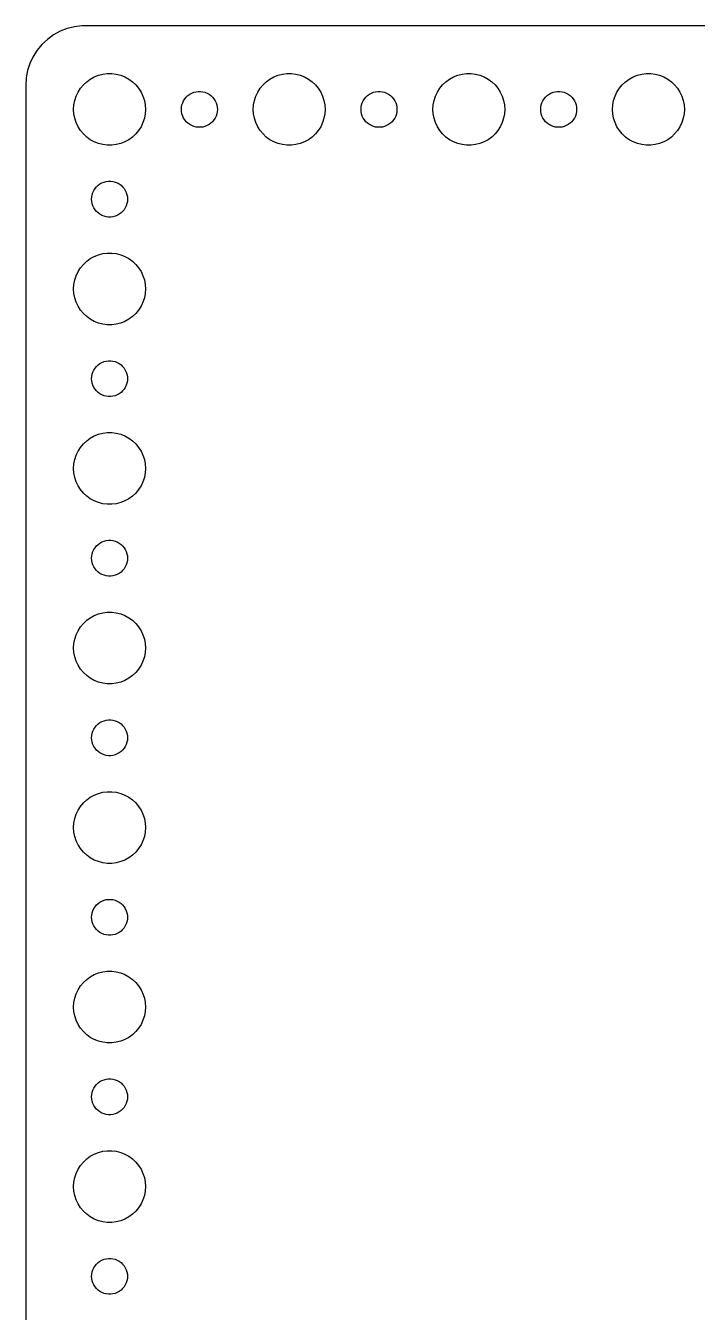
# Model space of a CAD drawing. Header units: metres. Extents: x -112 to 112, y -104 to 104.
# Drawn here: x -112 to -55.9, y -3 to 104.5 of the extents above; entities that cross this region are included whole.
import ezdxf

# ---------------------------------------------------------------- set-up
doc = ezdxf.new("R2010")
doc.units = ezdxf.units.M

msp = doc.modelspace()

# ---------------------------------------------------------------- linework, layer by layer
for p, q in [((-107.937, 104.411), (-108.545, 104.255)), ((-107.314, 104.49), (-107.937, 104.411)), ((107.314, 104.49), (-107.314, 104.49)), ((-110.187, 103.353), (-110.645, 102.923)), ((-109.679, 103.722), (-110.187, 103.353)), ((-109.129, 104.024), (-109.679, 103.722)), ((-108.545, 104.255), (-109.129, 104.024)), ((-111.045, 102.439), (-111.382, 101.909)), ((-110.645, 102.923), (-111.045, 102.439)), ((-111.649, 101.341), (-111.843, 100.743)), ((-111.382, 101.909), (-111.649, 101.341)), ((-111.961, 100.127), (-112, 99.5)), ((-111.843, 100.743), (-111.961, 100.127)), ((-106.912, 99.8115), (-106.607, 100.033)), ((-106.607, 100.033), (-106.277, 100.214)), ((-106.277, 100.214), (-105.927, 100.353)), ((-105.927, 100.353), (-105.562, 100.447)), ((-105.562, 100.447), (-105.188, 100.494)), ((-105.188, 100.494), (-104.812, 100.494)), ((-104.812, 100.494), (-104.438, 100.447)), ((-104.438, 100.447), (-104.073, 100.353)), ((-104.073, 100.353), (-103.723, 100.214)), ((-103.723, 100.214), (-103.393, 100.033)), ((-103.393, 100.033), (-103.088, 99.8115)), ((-91.9123, 99.8115), (-91.6075, 100.033)), ((-91.6075, 100.033), (-91.2773, 100.214)), ((-91.2773, 100.214), (-90.927, 100.353)), ((-90.927, 100.353), (-90.5621, 100.447)), ((-90.5621, 100.447), (-90.1884, 100.494)), ((-90.1884, 100.494), (-89.8116, 100.494)), ((-89.8116, 100.494), (-89.4379, 100.447)), ((-89.4379, 100.447), (-89.073, 100.353)), ((-89.073, 100.353), (-88.7227, 100.214)), ((-88.7227, 100.214), (-88.3925, 100.033)), ((-88.3925, 100.033), (-88.0877, 99.8115)), ((-76.9123, 99.8115), (-76.6075, 100.033)), ((-76.6075, 100.033), (-76.2773, 100.214)), ((-76.2773, 100.214), (-75.927, 100.353)), ((-75.927, 100.353), (-75.5621, 100.447)), ((-75.5621, 100.447), (-75.1884, 100.494)), ((-75.1884, 100.494), (-74.8116, 100.494)), ((-74.8116, 100.494), (-74.4379, 100.447)), ((-74.4379, 100.447), (-74.073, 100.353)), ((-74.073, 100.353), (-73.7227, 100.214)), ((-73.7227, 100.214), (-73.3925, 100.033)), ((-73.3925, 100.033), (-73.0877, 99.8115)), ((-61.9123, 99.8115), (-61.6075, 100.033)), ((-61.6075, 100.033), (-61.2773, 100.214)), ((-61.2773, 100.214), (-60.927, 100.353)), ((-60.927, 100.353), (-60.5621, 100.447)), ((-60.5621, 100.447), (-60.1884, 100.494)), ((-60.1884, 100.494), (-59.8116, 100.494)), ((-59.8116, 100.494), (-59.4379, 100.447)), ((-59.4379, 100.447), (-59.0729, 100.353)), ((-59.0729, 100.353), (-58.7227, 100.214)), ((-58.7227, 100.214), (-58.3925, 100.033)), ((-58.3925, 100.033), (-58.0877, 99.8115)), ((-112, 99.5), (-112, -99.5)), ((-107.789, 98.6044), (-107.629, 98.9453)), ((-107.629, 98.9453), (-107.427, 99.2634)), ((-107.427, 99.2634), (-107.187, 99.5536)), ((-107.187, 99.5536), (-106.912, 99.8115)), ((-103.088, 99.8115), (-102.813, 99.5536)), ((-102.813, 99.5536), (-102.573, 99.2634)), ((-102.573, 99.2634), (-102.371, 98.9453)), ((-102.371, 98.9453), (-102.211, 98.6044)), ((-98.1387, 98.8572), (-97.9635, 98.9266)), ((-97.9635, 98.9266), (-97.7811, 98.9734)), ((-97.7811, 98.9734), (-97.5942, 98.997)), ((-97.5942, 98.997), (-97.4058, 98.997)), ((-97.4058, 98.997), (-97.2189, 98.9734)), ((-97.2189, 98.9734), (-97.0365, 98.9266)), ((-97.0365, 98.9266), (-96.8613, 98.8572)), ((-92.7893, 98.6044), (-92.6289, 98.9453)), ((-92.6289, 98.9453), (-92.427, 99.2634)), ((-92.427, 99.2634), (-92.1869, 99.5536)), ((-92.1869, 99.5536), (-91.9123, 99.8115)), ((-88.0877, 99.8115), (-87.8131, 99.5536)), ((-87.8131, 99.5536), (-87.573, 99.2634)), ((-87.573, 99.2634), (-87.3711, 98.9453)), ((-87.3711, 98.9453), (-87.2107, 98.6044)), ((-83.1387, 98.8572), (-82.9635, 98.9266)), ((-82.9635, 98.9266), (-82.7811, 98.9734)), ((-82.7811, 98.9734), (-82.5942, 98.997)), ((-82.5942, 98.997), (-82.4058, 98.997)), ((-82.4058, 98.997), (-82.2189, 98.9734)), ((-82.2189, 98.9734), (-82.0365, 98.9266)), ((-82.0365, 98.9266), (-81.8613, 98.8572)), ((-77.7893, 98.6044), (-77.6289, 98.9453)), ((-77.6289, 98.9453), (-77.427, 99.2634)), ((-77.427, 99.2634), (-77.1869, 99.5536)), ((-77.1869, 99.5536), (-76.9123, 99.8115)), ((-73.0877, 99.8115), (-72.8131, 99.5536)), ((-72.8131, 99.5536), (-72.573, 99.2634)), ((-72.573, 99.2634), (-72.3711, 98.9453)), ((-72.3711, 98.9453), (-72.2107, 98.6044)), ((-68.1387, 98.8572), (-67.9635, 98.9266)), ((-67.9635, 98.9266), (-67.7811, 98.9734)), ((-67.7811, 98.9734), (-67.5942, 98.997)), ((-67.5942, 98.997), (-67.4058, 98.997)), ((-67.4058, 98.997), (-67.2189, 98.9734)), ((-67.2189, 98.9734), (-67.0365, 98.9266)), ((-67.0365, 98.9266), (-66.8613, 98.8572)), ((-62.7893, 98.6044), (-62.6289, 98.9453)), ((-62.6289, 98.9453), (-62.427, 99.2634)), ((-62.427, 99.2634), (-62.1869, 99.5536)), ((-62.1869, 99.5536), (-61.9123, 99.8115)), ((-58.0877, 99.8115), (-57.8131, 99.5536)), ((-57.8131, 99.5536), (-57.5729, 99.2634)), ((-57.5729, 99.2634), (-57.3711, 98.9453)), ((-57.3711, 98.9453), (-57.2107, 98.6044)), ((-108, 97.5), (-107.976, 97.876)), ((-107.976, 97.876), (-107.906, 98.2461)), ((-107.906, 98.2461), (-107.789, 98.6044)), ((-102.211, 98.6044), (-102.094, 98.2461)), ((-102.094, 98.2461), (-102.024, 97.876)), ((-102.024, 97.876), (-102, 97.5)), ((-98.9882, 97.688), (-98.9529, 97.873)), ((-98.9529, 97.873), (-98.8947, 98.0522)), ((-98.8947, 98.0522), (-98.8145, 98.2226)), ((-98.8145, 98.2226), (-98.7135, 98.3817)), ((-98.7135, 98.3817), (-98.5934, 98.5268)), ((-98.5934, 98.5268), (-98.4561, 98.6558)), ((-98.4561, 98.6558), (-98.3037, 98.7665)), ((-98.3037, 98.7665), (-98.1387, 98.8572)), ((-96.8613, 98.8572), (-96.6963, 98.7665)), ((-96.6963, 98.7665), (-96.5439, 98.6558)), ((-96.5439, 98.6558), (-96.4065, 98.5268)), ((-96.4065, 98.5268), (-96.2865, 98.3817)), ((-96.2865, 98.3817), (-96.1855, 98.2226)), ((-96.1855, 98.2226), (-96.1053, 98.0522)), ((-96.1053, 98.0522), (-96.0471, 97.873)), ((-96.0471, 97.873), (-96.0118, 97.688)), ((-93, 97.5), (-92.9763, 97.876)), ((-92.9763, 97.876), (-92.9057, 98.2461)), ((-92.9057, 98.2461), (-92.7893, 98.6044)), ((-87.2107, 98.6044), (-87.0943, 98.2461)), ((-87.0943, 98.2461), (-87.0237, 97.876)), ((-87.0237, 97.876), (-87, 97.5)), ((-83.9882, 97.688), (-83.9529, 97.873)), ((-83.9529, 97.873), (-83.8947, 98.0522)), ((-83.8947, 98.0522), (-83.8145, 98.2226)), ((-83.8145, 98.2226), (-83.7135, 98.3817)), ((-83.7135, 98.3817), (-83.5934, 98.5268)), ((-83.5934, 98.5268), (-83.4561, 98.6558)), ((-83.4561, 98.6558), (-83.3037, 98.7665)), ((-83.3037, 98.7665), (-83.1387, 98.8572)), ((-81.8613, 98.8572), (-81.6963, 98.7665)), ((-81.6963, 98.7665), (-81.5439, 98.6558)), ((-81.5439, 98.6558), (-81.4065, 98.5268)), ((-81.4065, 98.5268), (-81.2865, 98.3817)), ((-81.2865, 98.3817), (-81.1855, 98.2226)), ((-81.1855, 98.2226), (-81.1053, 98.0522)), ((-81.1053, 98.0522), (-81.0471, 97.873)), ((-81.0471, 97.873), (-81.0118, 97.688)), ((-78, 97.5), (-77.9763, 97.876)), ((-77.9763, 97.876), (-77.9057, 98.2461)), ((-77.9057, 98.2461), (-77.7893, 98.6044)), ((-72.2107, 98.6044), (-72.0943, 98.2461)), ((-72.0943, 98.2461), (-72.0237, 97.876)), ((-72.0237, 97.876), (-72, 97.5)), ((-68.9882, 97.688), (-68.9529, 97.873)), ((-68.9529, 97.873), (-68.8947, 98.0522)), ((-68.8947, 98.0522), (-68.8145, 98.2226)), ((-68.8145, 98.2226), (-68.7135, 98.3817)), ((-68.7135, 98.3817), (-68.5934, 98.5268)), ((-68.5934, 98.5268), (-68.4561, 98.6558)), ((-68.4561, 98.6558), (-68.3037, 98.7665)), ((-68.3037, 98.7665), (-68.1387, 98.8572)), ((-66.8613, 98.8572), (-66.6963, 98.7665)), ((-66.6963, 98.7665), (-66.5439, 98.6558)), ((-66.5439, 98.6558), (-66.4065, 98.5268)), ((-66.4065, 98.5268), (-66.2865, 98.3817)), ((-66.2865, 98.3817), (-66.1855, 98.2226)), ((-66.1855, 98.2226), (-66.1053, 98.0522)), ((-66.1053, 98.0522), (-66.0471, 97.873)), ((-66.0471, 97.873), (-66.0118, 97.688)), ((-63, 97.5), (-62.9763, 97.876)), ((-62.9763, 97.876), (-62.9057, 98.2461)), ((-62.9057, 98.2461), (-62.7893, 98.6044)), ((-57.2107, 98.6044), (-57.0942, 98.2461)), ((-57.0942, 98.2461), (-57.0237, 97.876)), ((-57.0237, 97.876), (-57, 97.5)), ((-107.976, 97.124), (-108, 97.5)), ((-107.906, 96.7539), (-107.976, 97.124)), ((-107.789, 96.3956), (-107.906, 96.7539)), ((-102.094, 96.7539), (-102.211, 96.3956)), ((-102.024, 97.124), (-102.094, 96.7539)), ((-102, 97.5), (-102.024, 97.124)), ((-99, 97.5), (-98.9882, 97.688)), ((-98.9882, 97.312), (-99, 97.5)), ((-98.9529, 97.127), (-98.9882, 97.312)), ((-98.8947, 96.9478), (-98.9529, 97.127)), ((-98.8145, 96.7774), (-98.8947, 96.9478)), ((-98.7135, 96.6183), (-98.8145, 96.7774)), ((-96.1855, 96.7774), (-96.2865, 96.6183)), ((-96.1053, 96.9478), (-96.1855, 96.7774)), ((-96.0471, 97.127), (-96.1053, 96.9478)), ((-96.0118, 97.312), (-96.0471, 97.127)), ((-96.0118, 97.688), (-96, 97.5)), ((-96, 97.5), (-96.0118, 97.312)), ((-92.9763, 97.124), (-93, 97.5)), ((-92.9057, 96.7539), (-92.9763, 97.124)), ((-92.7893, 96.3956), (-92.9057, 96.7539)), ((-87.0943, 96.7539), (-87.2107, 96.3956)), ((-87.0237, 97.124), (-87.0943, 96.7539)), ((-87, 97.5), (-87.0237, 97.124)), ((-84, 97.5), (-83.9882, 97.688)), ((-83.9882, 97.312), (-84, 97.5)), ((-83.9529, 97.127), (-83.9882, 97.312)), ((-83.8947, 96.9478), (-83.9529, 97.127)), ((-83.8145, 96.7774), (-83.8947, 96.9478)), ((-83.7135, 96.6183), (-83.8145, 96.7774)), ((-81.1855, 96.7774), (-81.2865, 96.6183)), ((-81.1053, 96.9478), (-81.1855, 96.7774)), ((-81.0471, 97.127), (-81.1053, 96.9478)), ((-81.0118, 97.312), (-81.0471, 97.127)), ((-81.0118, 97.688), (-81, 97.5)), ((-81, 97.5), (-81.0118, 97.312)), ((-77.9763, 97.124), (-78, 97.5)), ((-77.9057, 96.7539), (-77.9763, 97.124)), ((-77.7893, 96.3956), (-77.9057, 96.7539)), ((-72.0943, 96.7539), (-72.2107, 96.3956)), ((-72.0237, 97.124), (-72.0943, 96.7539)), ((-72, 97.5), (-72.0237, 97.124)), ((-69, 97.5), (-68.9882, 97.688)), ((-68.9882, 97.312), (-69, 97.5)), ((-68.9529, 97.127), (-68.9882, 97.312)), ((-68.8947, 96.9478), (-68.9529, 97.127)), ((-68.8145, 96.7774), (-68.8947, 96.9478)), ((-68.7135, 96.6183), (-68.8145, 96.7774)), ((-66.1855, 96.7774), (-66.2865, 96.6183)), ((-66.1053, 96.9478), (-66.1855, 96.7774)), ((-66.0471, 97.127), (-66.1053, 96.9478)), ((-66.0118, 97.312), (-66.0471, 97.127)), ((-66.0118, 97.688), (-66, 97.5)), ((-66, 97.5), (-66.0118, 97.312)), ((-62.9763, 97.124), (-63, 97.5)), ((-62.9057, 96.7539), (-62.9763, 97.124)), ((-62.7893, 96.3956), (-62.9057, 96.7539)), ((-57.0942, 96.7539), (-57.2107, 96.3956)), ((-57.0237, 97.124), (-57.0942, 96.7539)), ((-57, 97.5), (-57.0237, 97.124)), ((-107.629, 96.0547), (-107.789, 96.3956)), ((-107.427, 95.7366), (-107.629, 96.0547)), ((-107.187, 95.4464), (-107.427, 95.7366)), ((-102.573, 95.7366), (-102.813, 95.4464)), ((-102.371, 96.0547), (-102.573, 95.7366)), ((-102.211, 96.3956), (-102.371, 96.0547)), ((-98.5934, 96.4732), (-98.7135, 96.6183)), ((-98.4561, 96.3442), (-98.5934, 96.4732)), ((-98.3037, 96.2335), (-98.4561, 96.3442)), ((-98.1387, 96.1428), (-98.3037, 96.2335)), ((-97.9635, 96.0734), (-98.1387, 96.1428)), ((-97.7811, 96.0266), (-97.9635, 96.0734)), ((-97.5942, 96.003), (-97.7811, 96.0266)), ((-97.4058, 96.003), (-97.5942, 96.003)), ((-97.2189, 96.0266), (-97.4058, 96.003)), ((-97.0365, 96.0734), (-97.2189, 96.0266)), ((-96.8613, 96.1428), (-97.0365, 96.0734)), ((-96.6963, 96.2335), (-96.8613, 96.1428)), ((-96.5439, 96.3442), (-96.6963, 96.2335)), ((-96.4065, 96.4732), (-96.5439, 96.3442)), ((-96.2865, 96.6183), (-96.4065, 96.4732)), ((-92.6289, 96.0547), (-92.7893, 96.3956)), ((-92.427, 95.7366), (-92.6289, 96.0547)), ((-92.1869, 95.4464), (-92.427, 95.7366)), ((-87.573, 95.7366), (-87.8131, 95.4464)), ((-87.3711, 96.0547), (-87.573, 95.7366)), ((-87.2107, 96.3956), (-87.3711, 96.0547)), ((-83.5934, 96.4732), (-83.7135, 96.6183)), ((-83.4561, 96.3442), (-83.5934, 96.4732)), ((-83.3037, 96.2335), (-83.4561, 96.3442)), ((-83.1387, 96.1428), (-83.3037, 96.2335)), ((-82.9635, 96.0734), (-83.1387, 96.1428)), ((-82.7811, 96.0266), (-82.9635, 96.0734)), ((-82.5942, 96.003), (-82.7811, 96.0266)), ((-82.4058, 96.003), (-82.5942, 96.003)), ((-82.2189, 96.0266), (-82.4058, 96.003)), ((-82.0365, 96.0734), (-82.2189, 96.0266)), ((-81.8613, 96.1428), (-82.0365, 96.0734)), ((-81.6963, 96.2335), (-81.8613, 96.1428)), ((-81.5439, 96.3442), (-81.6963, 96.2335)), ((-81.4065, 96.4732), (-81.5439, 96.3442)), ((-81.2865, 96.6183), (-81.4065, 96.4732)), ((-77.6289, 96.0547), (-77.7893, 96.3956)), ((-77.427, 95.7366), (-77.6289, 96.0547)), ((-77.1869, 95.4464), (-77.427, 95.7366)), ((-72.573, 95.7366), (-72.8131, 95.4464)), ((-72.3711, 96.0547), (-72.573, 95.7366)), ((-72.2107, 96.3956), (-72.3711, 96.0547)), ((-68.5934, 96.4732), (-68.7135, 96.6183)), ((-68.4561, 96.3442), (-68.5934, 96.4732)), ((-68.3037, 96.2335), (-68.4561, 96.3442)), ((-68.1387, 96.1428), (-68.3037, 96.2335)), ((-67.9635, 96.0734), (-68.1387, 96.1428)), ((-67.7811, 96.0266), (-67.9635, 96.0734)), ((-67.5942, 96.003), (-67.7811, 96.0266)), ((-67.4058, 96.003), (-67.5942, 96.003)), ((-67.2189, 96.0266), (-67.4058, 96.003)), ((-67.0365, 96.0734), (-67.2189, 96.0266)), ((-66.8613, 96.1428), (-67.0365, 96.0734)), ((-66.6963, 96.2335), (-66.8613, 96.1428)), ((-66.5439, 96.3442), (-66.6963, 96.2335)), ((-66.4065, 96.4732), (-66.5439, 96.3442)), ((-66.2865, 96.6183), (-66.4065, 96.4732)), ((-62.6289, 96.0547), (-62.7893, 96.3956)), ((-62.427, 95.7366), (-62.6289, 96.0547)), ((-62.1869, 95.4464), (-62.427, 95.7366)), ((-57.5729, 95.7366), (-57.8131, 95.4464)), ((-57.3711, 96.0547), (-57.5729, 95.7366)), ((-57.2107, 96.3956), (-57.3711, 96.0547)), ((-106.912, 95.1885), (-107.187, 95.4464)), ((-106.607, 94.967), (-106.912, 95.1885)), ((-106.277, 94.7855), (-106.607, 94.967)), ((-105.927, 94.6468), (-106.277, 94.7855)), ((-105.562, 94.5531), (-105.927, 94.6468)), ((-104.073, 94.6468), (-104.438, 94.5531)), ((-103.723, 94.7855), (-104.073, 94.6468)), ((-103.393, 94.967), (-103.723, 94.7855)), ((-103.088, 95.1885), (-103.393, 94.967)), ((-102.813, 95.4464), (-103.088, 95.1885)), ((-91.9123, 95.1885), (-92.1869, 95.4464)), ((-91.6075, 94.967), (-91.9123, 95.1885)), ((-91.2773, 94.7855), (-91.6075, 94.967)), ((-90.927, 94.6468), (-91.2773, 94.7855)), ((-90.5621, 94.5531), (-90.927, 94.6468)), ((-89.073, 94.6468), (-89.4379, 94.5531)), ((-88.7227, 94.7855), (-89.073, 94.6468)), ((-88.3925, 94.967), (-88.7227, 94.7855)), ((-88.0877, 95.1885), (-88.3925, 94.967)), ((-87.8131, 95.4464), (-88.0877, 95.1885)), ((-76.9123, 95.1885), (-77.1869, 95.4464)), ((-76.6075, 94.967), (-76.9123, 95.1885)), ((-76.2773, 94.7855), (-76.6075, 94.967)), ((-75.927, 94.6468), (-76.2773, 94.7855)), ((-75.5621, 94.5531), (-75.927, 94.6468)), ((-74.073, 94.6468), (-74.4379, 94.5531)), ((-73.7227, 94.7855), (-74.073, 94.6468)), ((-73.3925, 94.967), (-73.7227, 94.7855)), ((-73.0877, 95.1885), (-73.3925, 94.967)), ((-72.8131, 95.4464), (-73.0877, 95.1885)), ((-61.9123, 95.1885), (-62.1869, 95.4464)), ((-61.6075, 94.967), (-61.9123, 95.1885)), ((-61.2773, 94.7855), (-61.6075, 94.967)), ((-60.927, 94.6468), (-61.2773, 94.7855)), ((-60.5621, 94.5531), (-60.927, 94.6468)), ((-59.0729, 94.6468), (-59.4379, 94.5531)), ((-58.7227, 94.7855), (-59.0729, 94.6468)), ((-58.3925, 94.967), (-58.7227, 94.7855)), ((-58.0877, 95.1885), (-58.3925, 94.967)), ((-57.8131, 95.4464), (-58.0877, 95.1885)), ((-105.188, 94.5059), (-105.562, 94.5531)), ((-104.812, 94.5059), (-105.188, 94.5059)), ((-104.438, 94.5531), (-104.812, 94.5059)), ((-90.1884, 94.5059), (-90.5621, 94.5531)), ((-89.8116, 94.5059), (-90.1884, 94.5059)), ((-89.4379, 94.5531), (-89.8116, 94.5059)), ((-75.1884, 94.5059), (-75.5621, 94.5531)), ((-74.8116, 94.5059), (-75.1884, 94.5059)), ((-74.4379, 94.5531), (-74.8116, 94.5059)), ((-60.1884, 94.5059), (-60.5621, 94.5531)), ((-59.8116, 94.5059), (-60.1884, 94.5059)), ((-59.4379, 94.5531), (-59.8116, 94.5059)), ((-105.639, 91.3572), (-105.464, 91.4266)), ((-105.464, 91.4266), (-105.281, 91.4734)), ((-105.281, 91.4734), (-105.094, 91.497)), ((-105.094, 91.497), (-104.906, 91.497)), ((-104.906, 91.497), (-104.719, 91.4734)), ((-104.719, 91.4734), (-104.536, 91.4266)), ((-104.536, 91.4266), (-104.361, 91.3572)), ((-106.488, 90.188), (-106.453, 90.373)), ((-106.453, 90.373), (-106.395, 90.5522)), ((-106.395, 90.5522), (-106.314, 90.7226)), ((-106.314, 90.7226), (-106.214, 90.8817)), ((-106.214, 90.8817), (-106.093, 91.0268)), ((-106.093, 91.0268), (-105.956, 91.1558)), ((-105.956, 91.1558), (-105.804, 91.2665)), ((-105.804, 91.2665), (-105.639, 91.3572)), ((-104.361, 91.3572), (-104.196, 91.2665)), ((-104.196, 91.2665), (-104.044, 91.1558)), ((-104.044, 91.1558), (-103.907, 91.0268)), ((-103.907, 91.0268), (-103.786, 90.8817)), ((-103.786, 90.8817), (-103.686, 90.7226)), ((-103.686, 90.7226), (-103.605, 90.5522)), ((-103.605, 90.5522), (-103.547, 90.373)), ((-103.547, 90.373), (-103.512, 90.188)), ((-106.5, 90), (-106.488, 90.188)), ((-106.488, 89.812), (-106.5, 90)), ((-106.453, 89.627), (-106.488, 89.812)), ((-106.395, 89.4478), (-106.453, 89.627)), ((-106.314, 89.2774), (-106.395, 89.4478)), ((-106.214, 89.1183), (-106.314, 89.2774)), ((-103.686, 89.2774), (-103.786, 89.1183)), ((-103.605, 89.4478), (-103.686, 89.2774)), ((-103.547, 89.627), (-103.605, 89.4478)), ((-103.512, 89.812), (-103.547, 89.627)), ((-103.512, 90.188), (-103.5, 90)), ((-103.5, 90), (-103.512, 89.812)), ((-106.093, 88.9732), (-106.214, 89.1183)), ((-105.956, 88.8442), (-106.093, 88.9732)), ((-105.804, 88.7335), (-105.956, 88.8442)), ((-105.639, 88.6428), (-105.804, 88.7335)), ((-105.464, 88.5734), (-105.639, 88.6428)), ((-105.281, 88.5266), (-105.464, 88.5734)), ((-105.094, 88.503), (-105.281, 88.5266)), ((-104.906, 88.503), (-105.094, 88.503)), ((-104.719, 88.5266), (-104.906, 88.503)), ((-104.536, 88.5734), (-104.719, 88.5266)), ((-104.361, 88.6428), (-104.536, 88.5734)), ((-104.196, 88.7335), (-104.361, 88.6428)), ((-104.044, 88.8442), (-104.196, 88.7335)), ((-103.907, 88.9732), (-104.044, 88.8442)), ((-103.786, 89.1183), (-103.907, 88.9732)), ((-106.912, 84.8115), (-106.607, 85.033)), ((-106.607, 85.033), (-106.277, 85.2145)), ((-106.277, 85.2145), (-105.927, 85.3532)), ((-105.927, 85.3532), (-105.562, 85.4469)), ((-105.562, 85.4469), (-105.188, 85.4941)), ((-105.188, 85.4941), (-104.812, 85.4941)), ((-104.812, 85.4941), (-104.438, 85.4469)), ((-104.438, 85.4469), (-104.073, 85.3532)), ((-104.073, 85.3532), (-103.723, 85.2145)), ((-103.723, 85.2145), (-103.393, 85.033)), ((-103.393, 85.033), (-103.088, 84.8115)), ((-107.789, 83.6044), (-107.629, 83.9453)), ((-107.629, 83.9453), (-107.427, 84.2634)), ((-107.427, 84.2634), (-107.187, 84.5536)), ((-107.187, 84.5536), (-106.912, 84.8115)), ((-103.088, 84.8115), (-102.813, 84.5536)), ((-102.813, 84.5536), (-102.573, 84.2634)), ((-102.573, 84.2634), (-102.371, 83.9453)), ((-102.371, 83.9453), (-102.211, 83.6044)), ((-108, 82.5), (-107.976, 82.876)), ((-107.976, 82.876), (-107.906, 83.2461)), ((-107.906, 83.2461), (-107.789, 83.6044)), ((-102.211, 83.6044), (-102.094, 83.2461)), ((-102.094, 83.2461), (-102.024, 82.876)), ((-102.024, 82.876), (-102, 82.5)), ((-107.976, 82.124), (-108, 82.5)), ((-107.906, 81.7539), (-107.976, 82.124)), ((-107.789, 81.3956), (-107.906, 81.7539)), ((-102.094, 81.7539), (-102.211, 81.3956)), ((-102.024, 82.124), (-102.094, 81.7539)), ((-102, 82.5), (-102.024, 82.124)), ((-107.629, 81.0547), (-107.789, 81.3956)), ((-107.427, 80.7366), (-107.629, 81.0547)), ((-107.187, 80.4464), (-107.427, 80.7366)), ((-102.573, 80.7366), (-102.813, 80.4464)), ((-102.371, 81.0547), (-102.573, 80.7366)), ((-102.211, 81.3956), (-102.371, 81.0547)), ((-106.912, 80.1885), (-107.187, 80.4464)), ((-106.607, 79.967), (-106.912, 80.1885)), ((-106.277, 79.7855), (-106.607, 79.967)), ((-105.927, 79.6468), (-106.277, 79.7855)), ((-105.562, 79.5531), (-105.927, 79.6468)), ((-105.188, 79.5059), (-105.562, 79.5531)), ((-104.438, 79.5531), (-104.812, 79.5059)), ((-104.073, 79.6468), (-104.438, 79.5531)), ((-103.723, 79.7855), (-104.073, 79.6468)), ((-103.393, 79.967), (-103.723, 79.7855)), ((-103.088, 80.1885), (-103.393, 79.967)), ((-102.813, 80.4464), (-103.088, 80.1885)), ((-104.812, 79.5059), (-105.188, 79.5059)), ((-105.804, 76.2665), (-105.639, 76.3572)), ((-105.639, 76.3572), (-105.464, 76.4266)), ((-105.464, 76.4266), (-105.281, 76.4734)), ((-105.281, 76.4734), (-105.094, 76.497)), ((-105.094, 76.497), (-104.906, 76.497)), ((-104.906, 76.497), (-104.719, 76.4734)), ((-104.719, 76.4734), (-104.536, 76.4266)), ((-104.536, 76.4266), (-104.361, 76.3572)), ((-104.361, 76.3572), (-104.196, 76.2665)), ((-106.488, 75.188), (-106.453, 75.373)), ((-106.453, 75.373), (-106.395, 75.5522)), ((-106.395, 75.5522), (-106.314, 75.7226)), ((-106.314, 75.7226), (-106.214, 75.8817)), ((-106.214, 75.8817), (-106.093, 76.0268)), ((-106.093, 76.0268), (-105.956, 76.1558)), ((-105.956, 76.1558), (-105.804, 76.2665)), ((-104.196, 76.2665), (-104.044, 76.1558)), ((-104.044, 76.1558), (-103.907, 76.0268)), ((-103.907, 76.0268), (-103.786, 75.8817)), ((-103.786, 75.8817), (-103.686, 75.7226)), ((-103.686, 75.7226), (-103.605, 75.5522)), ((-103.605, 75.5522), (-103.547, 75.373)), ((-103.547, 75.373), (-103.512, 75.188)), ((-106.5, 75), (-106.488, 75.188)), ((-106.488, 74.812), (-106.5, 75)), ((-106.453, 74.627), (-106.488, 74.812)), ((-106.395, 74.4478), (-106.453, 74.627)), ((-106.314, 74.2774), (-106.395, 74.4478)), ((-106.214, 74.1183), (-106.314, 74.2774)), ((-103.686, 74.2774), (-103.786, 74.1183)), ((-103.605, 74.4478), (-103.686, 74.2774)), ((-103.547, 74.627), (-103.605, 74.4478)), ((-103.512, 74.812), (-103.547, 74.627)), ((-103.512, 75.188), (-103.5, 75)), ((-103.5, 75), (-103.512, 74.812)), ((-106.093, 73.9732), (-106.214, 74.1183)), ((-105.956, 73.8442), (-106.093, 73.9732)), ((-105.804, 73.7335), (-105.956, 73.8442)), ((-105.639, 73.6428), (-105.804, 73.7335)), ((-105.464, 73.5734), (-105.639, 73.6428)), ((-105.281, 73.5266), (-105.464, 73.5734)), ((-105.094, 73.503), (-105.281, 73.5266)), ((-104.906, 73.503), (-105.094, 73.503)), ((-104.719, 73.5266), (-104.906, 73.503)), ((-104.536, 73.5734), (-104.719, 73.5266)), ((-104.361, 73.6428), (-104.536, 73.5734)), ((-104.196, 73.7335), (-104.361, 73.6428)), ((-104.044, 73.8442), (-104.196, 73.7335)), ((-103.907, 73.9732), (-104.044, 73.8442)), ((-103.786, 74.1183), (-103.907, 73.9732)), ((-106.912, 69.8115), (-106.607, 70.033)), ((-106.607, 70.033), (-106.277, 70.2145)), ((-106.277, 70.2145), (-105.927, 70.3532)), ((-105.927, 70.3532), (-105.562, 70.4469)), ((-105.562, 70.4469), (-105.188, 70.4941)), ((-105.188, 70.4941), (-104.812, 70.4941)), ((-104.812, 70.4941), (-104.438, 70.4469)), ((-104.438, 70.4469), (-104.073, 70.3532)), ((-104.073, 70.3532), (-103.723, 70.2145)), ((-103.723, 70.2145), (-103.393, 70.033)), ((-103.393, 70.033), (-103.088, 69.8115)), ((-107.789, 68.6044), (-107.629, 68.9453)), ((-107.629, 68.9453), (-107.427, 69.2634)), ((-107.427, 69.2634), (-107.187, 69.5536)), ((-107.187, 69.5536), (-106.912, 69.8115)), ((-103.088, 69.8115), (-102.813, 69.5536)), ((-102.813, 69.5536), (-102.573, 69.2634)), ((-102.573, 69.2634), (-102.371, 68.9453)), ((-102.371, 68.9453), (-102.211, 68.6044)), ((-108, 67.5), (-107.976, 67.876)), ((-107.976, 67.876), (-107.906, 68.2461)), ((-107.906, 68.2461), (-107.789, 68.6044)), ((-102.211, 68.6044), (-102.094, 68.2461)), ((-102.094, 68.2461), (-102.024, 67.876)), ((-102.024, 67.876), (-102, 67.5)), ((-107.976, 67.124), (-108, 67.5)), ((-107.906, 66.7539), (-107.976, 67.124)), ((-107.789, 66.3956), (-107.906, 66.7539)), ((-102.094, 66.7539), (-102.211, 66.3956)), ((-102.024, 67.124), (-102.094, 66.7539)), ((-102, 67.5), (-102.024, 67.124)), ((-107.629, 66.0547), (-107.789, 66.3956)), ((-107.427, 65.7366), (-107.629, 66.0547)), ((-107.187, 65.4464), (-107.427, 65.7366)), ((-102.573, 65.7366), (-102.813, 65.4464)), ((-102.371, 66.0547), (-102.573, 65.7366)), ((-102.211, 66.3956), (-102.371, 66.0547)), ((-106.912, 65.1885), (-107.187, 65.4464)), ((-106.607, 64.967), (-106.912, 65.1885)), ((-106.277, 64.7855), (-106.607, 64.967)), ((-105.927, 64.6468), (-106.277, 64.7855)), ((-105.562, 64.5531), (-105.927, 64.6468)), ((-105.188, 64.5059), (-105.562, 64.5531)), ((-104.812, 64.5059), (-105.188, 64.5059)), ((-104.438, 64.5531), (-104.812, 64.5059)), ((-104.073, 64.6468), (-104.438, 64.5531)), ((-103.723, 64.7855), (-104.073, 64.6468)), ((-103.393, 64.967), (-103.723, 64.7855)), ((-103.088, 65.1885), (-103.393, 64.967)), ((-102.813, 65.4464), (-103.088, 65.1885)), ((-105.804, 61.2665), (-105.639, 61.3572)), ((-105.639, 61.3572), (-105.464, 61.4266)), ((-105.464, 61.4266), (-105.281, 61.4734)), ((-105.281, 61.4734), (-105.094, 61.497)), ((-105.094, 61.497), (-104.906, 61.497)), ((-104.906, 61.497), (-104.719, 61.4734)), ((-104.719, 61.4734), (-104.536, 61.4266)), ((-104.536, 61.4266), (-104.361, 61.3572)), ((-104.361, 61.3572), (-104.196, 61.2665)), ((-106.488, 60.188), (-106.453, 60.373)), ((-106.453, 60.373), (-106.395, 60.5522)), ((-106.395, 60.5522), (-106.314, 60.7226)), ((-106.314, 60.7226), (-106.214, 60.8817)), ((-106.214, 60.8817), (-106.093, 61.0268)), ((-106.093, 61.0268), (-105.956, 61.1558)), ((-105.956, 61.1558), (-105.804, 61.2665)), ((-104.196, 61.2665), (-104.044, 61.1558)), ((-104.044, 61.1558), (-103.907, 61.0268)), ((-103.907, 61.0268), (-103.786, 60.8817)), ((-103.786, 60.8817), (-103.686, 60.7226)), ((-103.686, 60.7226), (-103.605, 60.5522)), ((-103.605, 60.5522), (-103.547, 60.373)), ((-103.547, 60.373), (-103.512, 60.188)), ((-106.5, 60), (-106.488, 60.188)), ((-106.488, 59.812), (-106.5, 60)), ((-106.453, 59.627), (-106.488, 59.812)), ((-106.395, 59.4478), (-106.453, 59.627)), ((-106.314, 59.2774), (-106.395, 59.4478)), ((-106.214, 59.1183), (-106.314, 59.2774)), ((-103.686, 59.2774), (-103.786, 59.1183)), ((-103.605, 59.4478), (-103.686, 59.2774)), ((-103.547, 59.627), (-103.605, 59.4478)), ((-103.512, 59.812), (-103.547, 59.627)), ((-103.512, 60.188), (-103.5, 60)), ((-103.5, 60), (-103.512, 59.812)), ((-106.093, 58.9732), (-106.214, 59.1183)), ((-105.956, 58.8442), (-106.093, 58.9732)), ((-105.804, 58.7335), (-105.956, 58.8442)), ((-105.639, 58.6428), (-105.804, 58.7335)), ((-105.464, 58.5734), (-105.639, 58.6428)), ((-105.281, 58.5266), (-105.464, 58.5734)), ((-105.094, 58.503), (-105.281, 58.5266)), ((-104.906, 58.503), (-105.094, 58.503)), ((-104.719, 58.5266), (-104.906, 58.503)), ((-104.536, 58.5734), (-104.719, 58.5266)), ((-104.361, 58.6428), (-104.536, 58.5734)), ((-104.196, 58.7335), (-104.361, 58.6428)), ((-104.044, 58.8442), (-104.196, 58.7335)), ((-103.907, 58.9732), (-104.044, 58.8442)), ((-103.786, 59.1183), (-103.907, 58.9732)), ((-106.912, 54.8115), (-106.607, 55.033)), ((-106.607, 55.033), (-106.277, 55.2145)), ((-106.277, 55.2145), (-105.927, 55.3532)), ((-105.927, 55.3532), (-105.562, 55.4469)), ((-105.562, 55.4469), (-105.188, 55.4941)), ((-105.188, 55.4941), (-104.812, 55.4941)), ((-104.812, 55.4941), (-104.438, 55.4469)), ((-104.438, 55.4469), (-104.073, 55.3532)), ((-104.073, 55.3532), (-103.723, 55.2145)), ((-103.723, 55.2145), (-103.393, 55.033)), ((-103.393, 55.033), (-103.088, 54.8115)), ((-107.789, 53.6044), (-107.629, 53.9453)), ((-107.629, 53.9453), (-107.427, 54.2634)), ((-107.427, 54.2634), (-107.187, 54.5536)), ((-107.187, 54.5536), (-106.912, 54.8115)), ((-103.088, 54.8115), (-102.813, 54.5536)), ((-102.813, 54.5536), (-102.573, 54.2634)), ((-102.573, 54.2634), (-102.371, 53.9453)), ((-102.371, 53.9453), (-102.211, 53.6044)), ((-108, 52.5), (-107.976, 52.876)), ((-107.976, 52.876), (-107.906, 53.2461)), ((-107.906, 53.2461), (-107.789, 53.6044)), ((-102.211, 53.6044), (-102.094, 53.2461)), ((-102.094, 53.2461), (-102.024, 52.876)), ((-102.024, 52.876), (-102, 52.5)), ((-107.976, 52.124), (-108, 52.5)), ((-107.906, 51.7539), (-107.976, 52.124)), ((-107.789, 51.3956), (-107.906, 51.7539)), ((-102.094, 51.7539), (-102.211, 51.3956)), ((-102.024, 52.124), (-102.094, 51.7539)), ((-102, 52.5), (-102.024, 52.124)), ((-107.629, 51.0547), (-107.789, 51.3956)), ((-107.427, 50.7366), (-107.629, 51.0547)), ((-107.187, 50.4464), (-107.427, 50.7366)), ((-102.573, 50.7366), (-102.813, 50.4464)), ((-102.371, 51.0547), (-102.573, 50.7366)), ((-102.211, 51.3956), (-102.371, 51.0547)), ((-106.912, 50.1885), (-107.187, 50.4464)), ((-106.607, 49.967), (-106.912, 50.1885)), ((-106.277, 49.7855), (-106.607, 49.967)), ((-105.927, 49.6468), (-106.277, 49.7855)), ((-105.562, 49.5531), (-105.927, 49.6468)), ((-105.188, 49.5059), (-105.562, 49.5531)), ((-104.812, 49.5059), (-105.188, 49.5059)), ((-104.438, 49.5531), (-104.812, 49.5059)), ((-104.073, 49.6468), (-104.438, 49.5531)), ((-103.723, 49.7855), (-104.073, 49.6468)), ((-103.393, 49.967), (-103.723, 49.7855)), ((-103.088, 50.1885), (-103.393, 49.967)), ((-102.813, 50.4464), (-103.088, 50.1885)), ((-105.956, 46.1558), (-105.804, 46.2665)), ((-105.804, 46.2665), (-105.639, 46.3572)), ((-105.639, 46.3572), (-105.464, 46.4266)), ((-105.464, 46.4266), (-105.281, 46.4734)), ((-105.281, 46.4734), (-105.094, 46.497)), ((-105.094, 46.497), (-104.906, 46.497)), ((-104.906, 46.497), (-104.719, 46.4734)), ((-104.719, 46.4734), (-104.536, 46.4266)), ((-104.536, 46.4266), (-104.361, 46.3572)), ((-104.361, 46.3572), (-104.196, 46.2665)), ((-104.196, 46.2665), (-104.044, 46.1558)), ((-106.5, 45), (-106.488, 45.188)), ((-106.488, 45.188), (-106.453, 45.373)), ((-106.453, 45.373), (-106.395, 45.5522)), ((-106.395, 45.5522), (-106.314, 45.7226)), ((-106.314, 45.7226), (-106.214, 45.8817)), ((-106.214, 45.8817), (-106.093, 46.0268)), ((-106.093, 46.0268), (-105.956, 46.1558)), ((-104.044, 46.1558), (-103.907, 46.0268)), ((-103.907, 46.0268), (-103.786, 45.8817)), ((-103.786, 45.8817), (-103.686, 45.7226)), ((-103.686, 45.7226), (-103.605, 45.5522)), ((-103.605, 45.5522), (-103.547, 45.373)), ((-103.547, 45.373), (-103.512, 45.188)), ((-103.512, 45.188), (-103.5, 45)), ((-106.488, 44.812), (-106.5, 45)), ((-106.453, 44.627), (-106.488, 44.812)), ((-106.395, 44.4478), (-106.453, 44.627)), ((-106.314, 44.2774), (-106.395, 44.4478)), ((-106.214, 44.1183), (-106.314, 44.2774)), ((-106.093, 43.9732), (-106.214, 44.1183)), ((-103.786, 44.1183), (-103.907, 43.9732)), ((-103.686, 44.2774), (-103.786, 44.1183)), ((-103.605, 44.4478), (-103.686, 44.2774)), ((-103.547, 44.627), (-103.605, 44.4478)), ((-103.512, 44.812), (-103.547, 44.627)), ((-103.5, 45), (-103.512, 44.812)), ((-105.956, 43.8442), (-106.093, 43.9732)), ((-105.804, 43.7335), (-105.956, 43.8442)), ((-105.639, 43.6428), (-105.804, 43.7335)), ((-105.464, 43.5734), (-105.639, 43.6428)), ((-105.281, 43.5266), (-105.464, 43.5734)), ((-105.094, 43.503), (-105.281, 43.5266)), ((-104.906, 43.503), (-105.094, 43.503)), ((-104.719, 43.5266), (-104.906, 43.503)), ((-104.536, 43.5734), (-104.719, 43.5266)), ((-104.361, 43.6428), (-104.536, 43.5734)), ((-104.196, 43.7335), (-104.361, 43.6428)), ((-104.044, 43.8442), (-104.196, 43.7335)), ((-103.907, 43.9732), (-104.044, 43.8442)), ((-107.187, 39.5536), (-106.912, 39.8115)), ((-106.912, 39.8115), (-106.607, 40.033)), ((-106.607, 40.033), (-106.277, 40.2145)), ((-106.277, 40.2145), (-105.927, 40.3532)), ((-105.927, 40.3532), (-105.562, 40.4469)), ((-105.562, 40.4469), (-105.188, 40.4941)), ((-105.188, 40.4941), (-104.812, 40.4941)), ((-104.812, 40.4941), (-104.438, 40.4469)), ((-104.438, 40.4469), (-104.073, 40.3532)), ((-104.073, 40.3532), (-103.723, 40.2145)), ((-103.723, 40.2145), (-103.393, 40.033)), ((-103.393, 40.033), (-103.088, 39.8115)), ((-103.088, 39.8115), (-102.813, 39.5536)), ((-107.789, 38.6044), (-107.629, 38.9453)), ((-107.629, 38.9453), (-107.427, 39.2634)), ((-107.427, 39.2634), (-107.187, 39.5536)), ((-102.813, 39.5536), (-102.573, 39.2634)), ((-102.573, 39.2634), (-102.371, 38.9453)), ((-102.371, 38.9453), (-102.211, 38.6044)), ((-108, 37.5), (-107.976, 37.876)), ((-107.976, 37.876), (-107.906, 38.2461)), ((-107.906, 38.2461), (-107.789, 38.6044)), ((-102.211, 38.6044), (-102.094, 38.2461)), ((-102.094, 38.2461), (-102.024, 37.876)), ((-102.024, 37.876), (-102, 37.5)), ((-107.976, 37.124), (-108, 37.5)), ((-107.906, 36.7539), (-107.976, 37.124)), ((-107.789, 36.3956), (-107.906, 36.7539)), ((-102.094, 36.7539), (-102.211, 36.3956)), ((-102.024, 37.124), (-102.094, 36.7539)), ((-102, 37.5), (-102.024, 37.124)), ((-107.629, 36.0547), (-107.789, 36.3956)), ((-107.427, 35.7366), (-107.629, 36.0547)), ((-107.187, 35.4464), (-107.427, 35.7366)), ((-102.573, 35.7366), (-102.813, 35.4464)), ((-102.371, 36.0547), (-102.573, 35.7366)), ((-102.211, 36.3956), (-102.371, 36.0547)), ((-106.912, 35.1885), (-107.187, 35.4464)), ((-106.607, 34.967), (-106.912, 35.1885)), ((-106.277, 34.7855), (-106.607, 34.967)), ((-105.927, 34.6468), (-106.277, 34.7855)), ((-105.562, 34.5531), (-105.927, 34.6468)), ((-105.188, 34.5059), (-105.562, 34.5531)), ((-104.812, 34.5059), (-105.188, 34.5059)), ((-104.438, 34.5531), (-104.812, 34.5059)), ((-104.073, 34.6468), (-104.438, 34.5531)), ((-103.723, 34.7855), (-104.073, 34.6468)), ((-103.393, 34.967), (-103.723, 34.7855)), ((-103.088, 35.1885), (-103.393, 34.967)), ((-102.813, 35.4464), (-103.088, 35.1885)), ((-105.956, 31.1558), (-105.804, 31.2665)), ((-105.804, 31.2665), (-105.639, 31.3572)), ((-105.639, 31.3572), (-105.464, 31.4266)), ((-105.464, 31.4266), (-105.281, 31.4734)), ((-105.281, 31.4734), (-105.094, 31.497)), ((-105.094, 31.497), (-104.906, 31.497)), ((-104.906, 31.497), (-104.719, 31.4734)), ((-104.719, 31.4734), (-104.536, 31.4266)), ((-104.536, 31.4266), (-104.361, 31.3572)), ((-104.361, 31.3572), (-104.196, 31.2665)), ((-104.196, 31.2665), (-104.044, 31.1558)), ((-106.5, 30), (-106.488, 30.188)), ((-106.488, 30.188), (-106.453, 30.373)), ((-106.453, 30.373), (-106.395, 30.5522)), ((-106.395, 30.5522), (-106.314, 30.7226)), ((-106.314, 30.7226), (-106.214, 30.8817)), ((-106.214, 30.8817), (-106.093, 31.0268)), ((-106.093, 31.0268), (-105.956, 31.1558)), ((-104.044, 31.1558), (-103.907, 31.0268)), ((-103.907, 31.0268), (-103.786, 30.8817)), ((-103.786, 30.8817), (-103.686, 30.7226)), ((-103.686, 30.7226), (-103.605, 30.5522)), ((-103.605, 30.5522), (-103.547, 30.373)), ((-103.547, 30.373), (-103.512, 30.188)), ((-103.512, 30.188), (-103.5, 30)), ((-106.488, 29.812), (-106.5, 30)), ((-106.453, 29.627), (-106.488, 29.812)), ((-106.395, 29.4478), (-106.453, 29.627)), ((-106.314, 29.2774), (-106.395, 29.4478)), ((-106.214, 29.1183), (-106.314, 29.2774)), ((-106.093, 28.9732), (-106.214, 29.1183)), ((-103.786, 29.1183), (-103.907, 28.9732)), ((-103.686, 29.2774), (-103.786, 29.1183)), ((-103.605, 29.4478), (-103.686, 29.2774)), ((-103.547, 29.627), (-103.605, 29.4478)), ((-103.512, 29.812), (-103.547, 29.627)), ((-103.5, 30), (-103.512, 29.812)), ((-105.956, 28.8442), (-106.093, 28.9732)), ((-105.804, 28.7335), (-105.956, 28.8442)), ((-105.639, 28.6427), (-105.804, 28.7335)), ((-105.464, 28.5734), (-105.639, 28.6427)), ((-105.281, 28.5266), (-105.464, 28.5734)), ((-105.094, 28.503), (-105.281, 28.5266)), ((-104.906, 28.503), (-105.094, 28.503)), ((-104.719, 28.5266), (-104.906, 28.503)), ((-104.536, 28.5734), (-104.719, 28.5266)), ((-104.361, 28.6427), (-104.536, 28.5734)), ((-104.196, 28.7335), (-104.361, 28.6427)), ((-104.044, 28.8442), (-104.196, 28.7335)), ((-103.907, 28.9732), (-104.044, 28.8442)), ((-107.187, 24.5536), (-106.912, 24.8115)), ((-106.912, 24.8115), (-106.607, 25.033)), ((-106.607, 25.033), (-106.277, 25.2145)), ((-106.277, 25.2145), (-105.927, 25.3532)), ((-105.927, 25.3532), (-105.562, 25.4469)), ((-105.562, 25.4469), (-105.188, 25.4941)), ((-105.188, 25.4941), (-104.812, 25.4941)), ((-104.812, 25.4941), (-104.438, 25.4469)), ((-104.438, 25.4469), (-104.073, 25.3532)), ((-104.073, 25.3532), (-103.723, 25.2145)), ((-103.723, 25.2145), (-103.393, 25.033)), ((-103.393, 25.033), (-103.088, 24.8115)), ((-103.088, 24.8115), (-102.813, 24.5536)), ((-107.789, 23.6044), (-107.629, 23.9453)), ((-107.629, 23.9453), (-107.427, 24.2634)), ((-107.427, 24.2634), (-107.187, 24.5536)), ((-102.813, 24.5536), (-102.573, 24.2634)), ((-102.573, 24.2634), (-102.371, 23.9453)), ((-102.371, 23.9453), (-102.211, 23.6044)), ((-108, 22.5), (-107.976, 22.876)), ((-107.976, 22.876), (-107.906, 23.2461)), ((-107.906, 23.2461), (-107.789, 23.6044)), ((-102.211, 23.6044), (-102.094, 23.2461)), ((-102.094, 23.2461), (-102.024, 22.876)), ((-102.024, 22.876), (-102, 22.5)), ((-107.976, 22.124), (-108, 22.5)), ((-107.906, 21.7539), (-107.976, 22.124)), ((-107.789, 21.3956), (-107.906, 21.7539)), ((-102.094, 21.7539), (-102.211, 21.3956)), ((-102.024, 22.124), (-102.094, 21.7539)), ((-102, 22.5), (-102.024, 22.124)), ((-107.629, 21.0547), (-107.789, 21.3956)), ((-107.427, 20.7366), (-107.629, 21.0547)), ((-107.187, 20.4464), (-107.427, 20.7366)), ((-106.912, 20.1884), (-107.187, 20.4464)), ((-102.813, 20.4464), (-103.088, 20.1884)), ((-102.573, 20.7366), (-102.813, 20.4464)), ((-102.371, 21.0547), (-102.573, 20.7366)), ((-102.211, 21.3956), (-102.371, 21.0547)), ((-106.607, 19.967), (-106.912, 20.1884)), ((-106.277, 19.7855), (-106.607, 19.967)), ((-105.927, 19.6468), (-106.277, 19.7855)), ((-105.562, 19.5531), (-105.927, 19.6468)), ((-105.188, 19.5059), (-105.562, 19.5531)), ((-104.812, 19.5059), (-105.188, 19.5059)), ((-104.438, 19.5531), (-104.812, 19.5059)), ((-104.073, 19.6468), (-104.438, 19.5531)), ((-103.723, 19.7855), (-104.073, 19.6468)), ((-103.393, 19.967), (-103.723, 19.7855)), ((-103.088, 20.1884), (-103.393, 19.967)), ((-106.093, 16.0268), (-105.956, 16.1558)), ((-105.956, 16.1558), (-105.804, 16.2665)), ((-105.804, 16.2665), (-105.639, 16.3572)), ((-105.639, 16.3572), (-105.464, 16.4266)), ((-105.464, 16.4266), (-105.281, 16.4734)), ((-105.281, 16.4734), (-105.094, 16.497)), ((-105.094, 16.497), (-104.906, 16.497)), ((-104.906, 16.497), (-104.719, 16.4734)), ((-104.719, 16.4734), (-104.536, 16.4266)), ((-104.536, 16.4266), (-104.361, 16.3572)), ((-104.361, 16.3572), (-104.196, 16.2665)), ((-104.196, 16.2665), (-104.044, 16.1558)), ((-104.044, 16.1558), (-103.907, 16.0268)), ((-106.5, 15), (-106.488, 15.188)), ((-106.488, 15.188), (-106.453, 15.373)), ((-106.453, 15.373), (-106.395, 15.5522)), ((-106.395, 15.5522), (-106.314, 15.7226)), ((-106.314, 15.7226), (-106.214, 15.8817)), ((-106.214, 15.8817), (-106.093, 16.0268)), ((-103.907, 16.0268), (-103.786, 15.8817)), ((-103.786, 15.8817), (-103.686, 15.7226)), ((-103.686, 15.7226), (-103.605, 15.5522)), ((-103.605, 15.5522), (-103.547, 15.373)), ((-103.547, 15.373), (-103.512, 15.188)), ((-103.512, 15.188), (-103.5, 15)), ((-106.488, 14.812), (-106.5, 15)), ((-106.453, 14.627), (-106.488, 14.812)), ((-106.395, 14.4478), (-106.453, 14.627)), ((-106.314, 14.2774), (-106.395, 14.4478)), ((-106.214, 14.1183), (-106.314, 14.2774)), ((-106.093, 13.9732), (-106.214, 14.1183)), ((-103.786, 14.1183), (-103.907, 13.9732)), ((-103.686, 14.2774), (-103.786, 14.1183)), ((-103.605, 14.4478), (-103.686, 14.2774)), ((-103.547, 14.627), (-103.605, 14.4478)), ((-103.512, 14.812), (-103.547, 14.627)), ((-103.5, 15), (-103.512, 14.812)), ((-105.956, 13.8442), (-106.093, 13.9732)), ((-105.804, 13.7335), (-105.956, 13.8442)), ((-105.639, 13.6427), (-105.804, 13.7335)), ((-105.464, 13.5734), (-105.639, 13.6427)), ((-105.281, 13.5266), (-105.464, 13.5734)), ((-105.094, 13.5029), (-105.281, 13.5266)), ((-104.906, 13.5029), (-105.094, 13.5029)), ((-104.719, 13.5266), (-104.906, 13.5029)), ((-104.536, 13.5734), (-104.719, 13.5266)), ((-104.361, 13.6427), (-104.536, 13.5734)), ((-104.196, 13.7335), (-104.361, 13.6427)), ((-104.044, 13.8442), (-104.196, 13.7335)), ((-103.907, 13.9732), (-104.044, 13.8442)), ((-107.187, 9.55363), (-106.912, 9.81154)), ((-106.912, 9.81154), (-106.607, 10.033)), ((-106.607, 10.033), (-106.277, 10.2145)), ((-106.277, 10.2145), (-105.927, 10.3532)), ((-105.927, 10.3532), (-105.562, 10.4469)), ((-105.562, 10.4469), (-105.188, 10.4941)), ((-105.188, 10.4941), (-104.812, 10.4941)), ((-104.812, 10.4941), (-104.438, 10.4469)), ((-104.438, 10.4469), (-104.073, 10.3532)), ((-104.073, 10.3532), (-103.723, 10.2145)), ((-103.723, 10.2145), (-103.393, 10.033)), ((-103.393, 10.033), (-103.088, 9.81154)), ((-103.088, 9.81154), (-102.813, 9.55363)), ((-107.906, 8.24606), (-107.789, 8.60437)), ((-107.789, 8.60437), (-107.629, 8.94525)), ((-107.629, 8.94525), (-107.427, 9.26335)), ((-107.427, 9.26335), (-107.187, 9.55363)), ((-102.813, 9.55363), (-102.573, 9.26335)), ((-102.573, 9.26335), (-102.371, 8.94525)), ((-102.371, 8.94525), (-102.211, 8.60437)), ((-102.211, 8.60437), (-102.094, 8.24606)), ((-108, 7.5), (-107.976, 7.87599)), ((-107.976, 7.87599), (-107.906, 8.24606)), ((-102.094, 8.24606), (-102.024, 7.87599)), ((-102.024, 7.87599), (-102, 7.5)), ((-107.976, 7.12399), (-108, 7.5)), ((-107.906, 6.75392), (-107.976, 7.12399)), ((-107.789, 6.39561), (-107.906, 6.75392)), ((-102.094, 6.75392), (-102.211, 6.39561)), ((-102.024, 7.12399), (-102.094, 6.75392)), ((-102, 7.5), (-102.024, 7.12399)), ((-107.629, 6.05473), (-107.789, 6.39561)), ((-107.427, 5.73663), (-107.629, 6.05473)), ((-107.187, 5.44635), (-107.427, 5.73663)), ((-106.912, 5.18845), (-107.187, 5.44635)), ((-102.813, 5.44635), (-103.088, 5.18845)), ((-102.573, 5.73663), (-102.813, 5.44635)), ((-102.371, 6.05473), (-102.573, 5.73663)), ((-102.211, 6.39561), (-102.371, 6.05473)), ((-106.607, 4.96701), (-106.912, 5.18845)), ((-106.277, 4.78551), (-106.607, 4.96701)), ((-105.927, 4.64682), (-106.277, 4.78551)), ((-105.562, 4.55313), (-105.927, 4.64682)), ((-105.188, 4.50591), (-105.562, 4.55313)), ((-104.812, 4.50591), (-105.188, 4.50591)), ((-104.438, 4.55313), (-104.812, 4.50591)), ((-104.073, 4.64682), (-104.438, 4.55313)), ((-103.723, 4.78551), (-104.073, 4.64682)), ((-103.393, 4.96701), (-103.723, 4.78551)), ((-103.088, 5.18845), (-103.393, 4.96701)), ((-106.093, 1.02681), (-105.956, 1.15576)), ((-105.956, 1.15576), (-105.804, 1.26648)), ((-105.804, 1.26648), (-105.639, 1.35724)), ((-105.639, 1.35724), (-105.464, 1.42657)), ((-105.464, 1.42657), (-105.281, 1.47342)), ((-105.281, 1.47342), (-105.094, 1.49704)), ((-105.094, 1.49704), (-104.906, 1.49704)), ((-104.906, 1.49704), (-104.719, 1.47342)), ((-104.719, 1.47342), (-104.536, 1.42657)), ((-104.536, 1.42657), (-104.361, 1.35724)), ((-104.361, 1.35724), (-104.196, 1.26648)), ((-104.196, 1.26648), (-104.044, 1.15576)), ((-104.044, 1.15576), (-103.907, 1.02681)), ((-106.5, 0), (-106.488, 0.18799)), ((-106.488, -0.18799), (-106.5, 0)), ((-106.488, 0.18799), (-106.453, 0.37303)), ((-106.453, 0.37303), (-106.395, 0.55219)), ((-106.395, 0.55219), (-106.314, 0.72263)), ((-106.314, 0.72263), (-106.214, 0.88167)), ((-106.214, 0.88167), (-106.093, 1.02681)), ((-103.907, 1.02681), (-103.786, 0.88167)), ((-103.786, 0.88167), (-103.686, 0.72263)), ((-103.686, 0.72263), (-103.605, 0.55219)), ((-103.605, 0.55219), (-103.547, 0.37303)), ((-103.547, 0.37303), (-103.512, 0.18799)), ((-103.512, 0.18799), (-103.5, 0)), ((-103.5, 0), (-103.512, -0.18799)), ((-106.453, -0.37303), (-106.488, -0.18799)), ((-106.395, -0.55219), (-106.453, -0.37303)), ((-106.314, -0.72263), (-106.395, -0.55219)), ((-106.214, -0.88167), (-106.314, -0.72263)), ((-106.093, -1.02681), (-106.214, -0.88167)), ((-105.956, -1.15576), (-106.093, -1.02681)), ((-103.907, -1.02681), (-104.044, -1.15576)), ((-103.786, -0.88167), (-103.907, -1.02681)), ((-103.686, -0.72263), (-103.786, -0.88167)), ((-103.605, -0.55219), (-103.686, -0.72263)), ((-103.547, -0.37303), (-103.605, -0.55219)), ((-103.512, -0.18799), (-103.547, -0.37303)), ((-105.804, -1.26648), (-105.956, -1.15576)), ((-105.639, -1.35724), (-105.804, -1.26648)), ((-105.464, -1.42657), (-105.639, -1.35724)), ((-105.281, -1.47342), (-105.464, -1.42657)), ((-105.094, -1.49704), (-105.281, -1.47342)), ((-104.906, -1.49704), (-105.094, -1.49704)), ((-104.719, -1.47342), (-104.906, -1.49704)), ((-104.536, -1.42657), (-104.719, -1.47342)), ((-104.361, -1.35724), (-104.536, -1.42657)), ((-104.196, -1.26648), (-104.361, -1.35724)), ((-104.044, -1.15576), (-104.196, -1.26648))]:
    msp.add_line(p, q)

doc.saveas('drawing.dxf')
